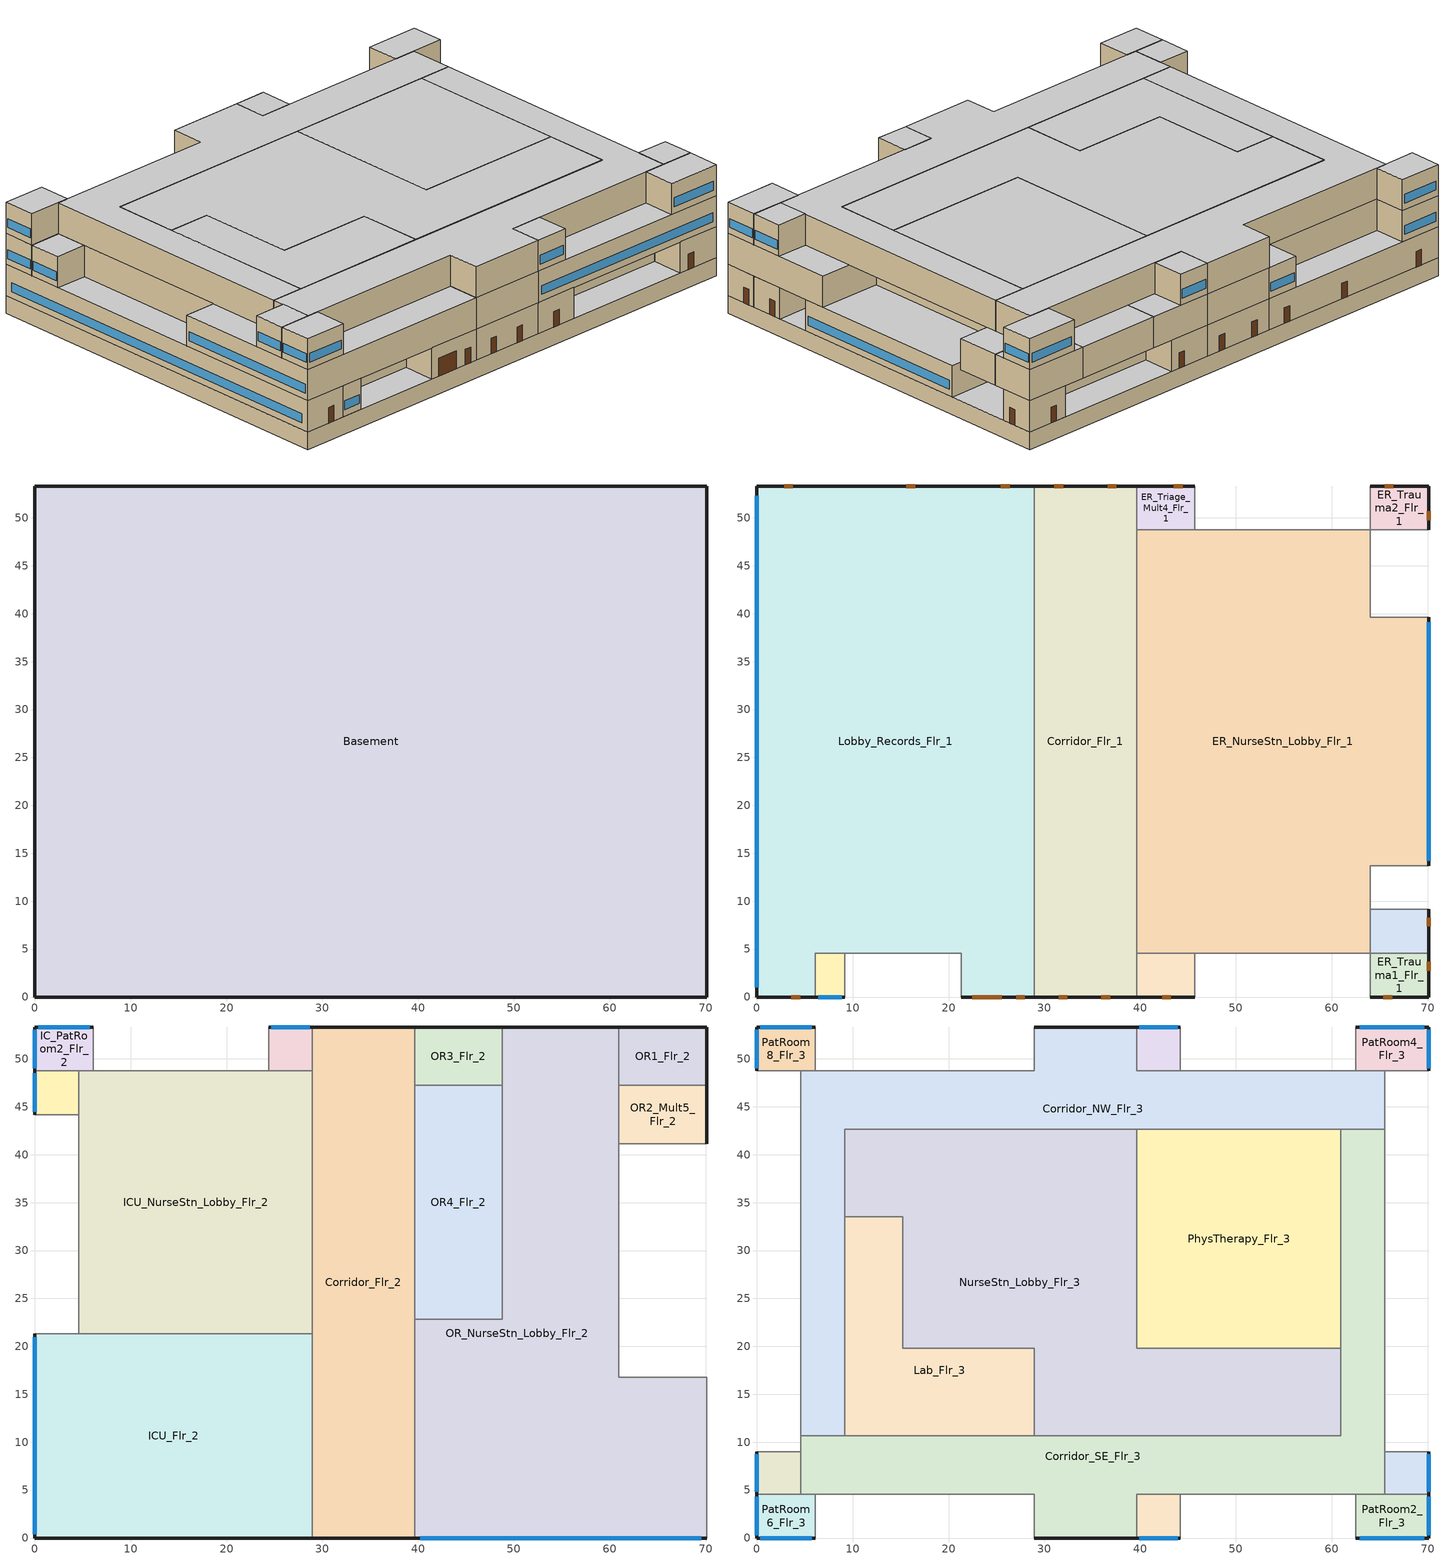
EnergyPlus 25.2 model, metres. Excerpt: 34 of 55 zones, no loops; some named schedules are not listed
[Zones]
Basement
 floor adiabatic (ext_slab_8in_with_carpet): 70.1,53.34 70.1,0 0,0 0,53.34 z-2.44
 wall ground (Basement_Wall_North_Cfactor): 70.1,53.34 0,53.34 z-2.44:0
 wall ground (Basement_Wall_East_Cfactor): 70.1,0 70.1,53.34 z-2.44:0
 wall ground (Basement_Wall_South_Cfactor): 0,0 70.1,0 z-2.44:0
 wall ground (Basement_Wall_West_Cfactor): 0,53.34 0,0 z-2.44:0
 ceiling adiabatic (int_slab_ceiling): 0,0 70.1,0 70.1,53.34 0,53.34 z0
ER_Exam1_Mult4_Flr_1
 floor adiabatic (int_slab_floor): 45.72,4.57 45.72,0 39.62,0 39.62,4.57 z0
 wall outside (nonres_ext_wall_grd): 39.62,0 45.72,0 z0:4.27
 wall adiabatic (int_wall): 45.72,0 45.72,4.57 39.62,4.57 39.62,0 z0:4.27
 door (Swinging Door_con): 42.29,0 43.2,0 z0:2.13
 ceiling adiabatic (int_slab_ceiling): 39.62,4.57 39.62,0 45.72,0 45.72,4.57 z4.27
ER_Trauma1_Flr_1
 floor adiabatic (int_slab_floor): 70.1,4.57 70.1,0 64.01,0 64.01,4.57 z0
 wall outside (nonres_ext_wall_grd): 64.01,0 70.1,0 70.1,4.57 z0:4.27
 wall adiabatic (int_wall): 70.1,4.57 64.01,4.57 64.01,0 z0:4.27
 door (Swinging Door_con): 70.1,2.76 70.1,3.67 / 65.38,0 66.29,0 z0:2.13
 ceiling adiabatic (int_slab_ceiling): 64.01,4.57 64.01,0 70.1,0 70.1,4.57 z4.27
ER_Exam3_Mult4_Flr_1
 floor adiabatic (int_slab_floor): 70.1,9.14 70.1,4.57 64.01,4.57 64.01,9.14 z0
 wall outside (nonres_ext_wall_grd): 70.1,4.57 70.1,9.14 z0:4.27
 wall adiabatic (int_wall): 70.1,9.14 64.01,9.14 64.01,4.57 70.1,4.57 z0:4.27
 door (Swinging Door_con): 70.1,7.36 70.1,8.27 z0:2.13
 ceiling adiabatic (int_slab_ceiling): 64.01,9.14 64.01,4.57 70.1,4.57 70.1,9.14 z4.27
ER_Trauma2_Flr_1
 floor adiabatic (int_slab_floor): 70.1,53.34 70.1,48.77 64.01,48.77 64.01,53.34 z0
 wall outside (nonres_ext_wall_grd): 70.1,48.77 70.1,53.34 64.01,53.34 z0:4.27
 wall adiabatic (int_wall): 64.01,53.34 64.01,48.77 70.1,48.77 z0:4.27
 door (Swinging Door_con): 70.1,49.79 70.1,50.7 / 66.43,53.34 65.52,53.34 z0:2.13
 ceiling adiabatic (int_slab_ceiling): 64.01,53.34 64.01,48.77 70.1,48.77 70.1,53.34 z4.27
ER_Triage_Mult4_Flr_1
 floor adiabatic (int_slab_floor): 45.72,53.34 45.72,48.77 39.62,48.77 39.62,53.34 z0
 wall outside (nonres_ext_wall_grd): 45.72,53.34 39.62,53.34 z0:4.27
 wall adiabatic (int_wall): 39.62,53.34 39.62,48.77 45.72,48.77 45.72,53.34 z0:4.27
 door (Swinging Door_con): 44.45,53.34 43.53,53.34 z0:2.13
 ceiling adiabatic (int_slab_ceiling): 39.62,53.34 39.62,48.77 45.72,48.77 45.72,53.34 z4.27
Office1_Mult4_Flr_1
 floor adiabatic (int_slab_floor): 9.14,4.57 9.14,0 6.1,0 6.1,4.57 z0
 wall outside (nonres_ext_wall_grd): 6.1,0 9.14,0 z0:4.27
 wall adiabatic (int_wall): 9.14,0 9.14,4.57 6.1,4.57 6.1,0 z0:4.27
 window (NonresWindow_U_0.364_SHGC_East_0.359): 6.41,0 8.84,0 z0.91:2.13
 ceiling adiabatic (int_slab_ceiling): 6.1,4.57 6.1,0 9.14,0 9.14,4.57 z4.27
Lobby_Records_Flr_1
 floor adiabatic (int_slab_floor): 0,0 0,53.34 28.96,53.34 28.96,0 21.34,0 21.34,4.57 6.1,4.57 6.1,0 z0
 wall outside (nonres_ext_wall_grd): 28.96,53.34 0,53.34 0,0 6.1,0 / 21.34,0 28.96,0 z0:4.27
 wall adiabatic (int_wall): 6.1,0 6.1,4.57 21.34,4.57 21.34,0 z0:4.27
 wall to Corridor_Flr_1 (Air_Wall): 28.96,15.24 28.96,53.34 z0:4.27
 wall to Corridor_Flr_1 (int_wall): 28.96,0 28.96,15.24 z0:4.27
 window (NonresWindow_U_0.248_SHGC_South_0.21): 0,52.34 0,1 z0.91:2.13
 door (Swinging Door_con): 3.59,0 4.5,0 / 27.05,0 27.97,0 / 26.37,53.34 25.46,53.34 / 3.75,53.34 2.84,53.34 / 16.51,53.34 15.59,53.34 z0:2.13
 door (Overhead Door_con): 22.48,0 25.53,0 z0:2.44
 ceiling adiabatic (int_slab_ceiling): 0,0 6.1,0 6.1,4.57 21.34,4.57 21.34,0 28.96,0 28.96,53.34 0,53.34 z4.27
Corridor_Flr_1
 floor adiabatic (int_slab_floor): 39.62,53.34 39.62,0 28.96,0 28.96,53.34 z0
 wall outside (nonres_ext_wall_grd): 39.62,53.34 28.96,53.34 / 28.96,0 39.62,0 z0:4.27
 wall adiabatic (int_wall): 39.62,0 39.62,53.34 z0:4.27
 door (Swinging Door_con): 35.95,0 36.87,0 / 31.97,53.34 31.05,53.34 / 31.5,0 32.41,0 / 37.53,53.34 36.62,53.34 z0:2.13
 ceiling adiabatic (int_slab_ceiling): 28.96,53.34 28.96,0 39.62,0 39.62,53.34 z4.27
ER_NurseStn_Lobby_Flr_1
 floor adiabatic (int_slab_floor): 39.62,4.57 39.62,48.77 64.01,48.77 64.01,39.62 70.1,39.62 70.1,13.72 64.01,13.72 64.01,4.57 z0
 wall outside (nonres_ext_wall_grd): 70.1,13.72 70.1,39.62 z0:4.27
 wall adiabatic (int_wall): 70.1,39.62 64.01,39.62 64.01,48.77 39.62,48.77 39.62,4.57 64.01,4.57 64.01,13.72 70.1,13.72 z0:4.27
 window (NonresWindow_U_0.248_SHGC_North_0.21): 70.1,14.2 70.1,39.14 z0.91:2.13
 ceiling adiabatic (int_slab_ceiling): 39.62,4.57 64.01,4.57 64.01,13.72 70.1,13.72 70.1,39.62 64.01,39.62 64.01,48.77 39.62,48.77 z4.27
OR1_Flr_2
 floor adiabatic (int_slab_floor): 70.1,53.34 70.1,47.24 60.96,47.24 60.96,53.34 z4.27
 wall outside (nonres_ext_wall_mid): 70.1,47.24 70.1,53.34 60.96,53.34 z4.27:8.54
 wall adiabatic (int_wall): 60.96,53.34 60.96,47.24 70.1,47.24 z4.27:8.54
 ceiling adiabatic (int_slab_ceiling): 60.96,53.34 60.96,47.24 70.1,47.24 70.1,53.34 z8.54
OR2_Mult5_Flr_2
 floor adiabatic (int_slab_floor): 70.1,47.24 70.1,41.15 60.96,41.15 60.96,47.24 z4.27
 wall outside (nonres_ext_wall_mid): 70.1,41.15 70.1,47.24 z4.27:8.54
 wall adiabatic (int_wall): 70.1,47.24 60.96,47.24 60.96,41.15 70.1,41.15 z4.27:8.54
 ceiling adiabatic (int_slab_ceiling): 60.96,47.24 60.96,41.15 70.1,41.15 70.1,47.24 z8.54
OR3_Flr_2
 floor adiabatic (int_slab_floor): 48.77,53.34 48.77,47.24 39.62,47.24 39.62,53.34 z4.27
 wall outside (nonres_ext_wall_mid): 48.77,53.34 39.62,53.34 z4.27:8.54
 wall adiabatic (int_wall): 39.62,53.34 39.62,47.24 48.77,47.24 48.77,53.34 z4.27:8.54
 ceiling adiabatic (int_slab_ceiling): 39.62,53.34 39.62,47.24 48.77,47.24 48.77,53.34 z8.54
OR4_Flr_2
 floor adiabatic (int_slab_floor): 48.77,47.24 48.77,22.86 39.62,22.86 39.62,47.24 z4.27
 wall adiabatic (int_wall): 48.77,47.24 39.62,47.24 39.62,22.86 48.77,22.86 48.77,47.24 z4.27:8.54
 ceiling adiabatic (int_slab_ceiling): 39.62,47.24 39.62,22.86 48.77,22.86 48.77,47.24 z8.54
IC_PatRoom1_Mult5_Flr_2
 floor adiabatic (int_slab_floor): 28.96,53.34 28.96,48.77 24.38,48.77 24.38,53.34 z4.27
 wall outside (nonres_ext_wall_mid): 28.96,53.34 24.38,53.34 z4.27:8.54
 wall adiabatic (int_wall): 24.38,53.34 24.38,48.77 28.96,48.77 28.96,53.34 z4.27:8.54
 window (NonresWindow_U_0.248_SHGC_West_0.21): 28.68,53.34 24.66,53.34 z5.18:6.4
 ceiling adiabatic (int_slab_ceiling): 24.38,53.34 24.38,48.77 28.96,48.77 28.96,53.34 z8.54
IC_PatRoom2_Flr_2
 floor adiabatic (int_slab_floor): 6.1,53.34 6.1,48.77 0,48.77 0,53.34 z4.27
 wall outside (nonres_ext_wall_mid): 6.1,53.34 0,53.34 0,48.77 z4.27:8.54
 wall adiabatic (int_wall): 0,48.77 6.1,48.77 6.1,53.34 z4.27:8.54
 window (NonresWindow_U_0.248_SHGC_West_0.21): 5.73,53.34 0.37,53.34 z5.18:6.4
 window (NonresWindow_U_0.248_SHGC_South_0.21): 0,53.07 0,49.04 z5.18:6.4
 ceiling adiabatic (int_slab_ceiling): 0,53.34 0,48.77 6.1,48.77 6.1,53.34 z8.54
IC_PatRoom3_Mult6_Flr_2
 floor adiabatic (int_slab_floor): 4.57,48.77 4.57,44.2 0,44.2 0,48.77 z4.27
 wall outside (nonres_ext_wall_mid): 0,48.77 0,44.2 z4.27:8.54
 wall adiabatic (int_wall): 0,44.2 4.57,44.2 4.57,48.77 0,48.77 z4.27:8.54
 window (NonresWindow_U_0.248_SHGC_South_0.21): 0,48.49 0,44.47 z5.18:6.4
 ceiling adiabatic (int_slab_ceiling): 0,48.77 0,44.2 4.57,44.2 4.57,48.77 z8.54
ICU_Flr_2
 floor adiabatic (int_slab_floor): 28.96,21.34 28.96,0 0,0 0,21.34 z4.27
 wall outside (nonres_ext_wall_mid): 0,21.34 0,0 28.96,0 z4.27:8.54
 wall adiabatic (int_wall): 28.96,0 28.96,21.34 0,21.34 z4.27:8.54
 window (NonresWindow_U_0.248_SHGC_South_0.21): 0,20.94 0,0.4 z5.18:6.4
 ceiling adiabatic (int_slab_ceiling): 0,21.34 0,0 28.96,0 28.96,21.34 z8.54
ICU_NurseStn_Lobby_Flr_2
 floor adiabatic (int_slab_floor): 4.57,21.34 4.57,48.77 28.96,48.77 28.96,21.34 z4.27
 wall adiabatic (int_wall): 28.96,48.77 4.57,48.77 4.57,21.34 28.96,21.34 28.96,48.77 z4.27:8.54
 ceiling adiabatic (int_slab_ceiling): 4.57,21.34 28.96,21.34 28.96,48.77 4.57,48.77 z8.54
Corridor_Flr_2
 floor adiabatic (int_slab_floor): 39.62,53.34 39.62,0 28.96,0 28.96,53.34 z4.27
 wall outside (nonres_ext_wall_mid): 39.62,53.34 28.96,53.34 / 28.96,0 39.62,0 z4.27:8.54
 wall adiabatic (int_wall): 39.62,0 39.62,53.34 / 28.96,53.34 28.96,0 z4.27:8.54
 ceiling adiabatic (int_slab_ceiling): 28.96,53.34 28.96,0 39.62,0 39.62,53.34 z8.54
OR_NurseStn_Lobby_Flr_2
 floor adiabatic (int_slab_floor): 39.62,0 39.62,22.86 48.77,22.86 48.77,53.34 60.96,53.34 60.96,16.76 70.1,16.76 70.1,0 z4.27
 wall outside (nonres_ext_wall_mid): 60.96,53.34 48.77,53.34 / 39.62,0 70.1,0 z4.27:8.54
 wall adiabatic (int_wall): 48.77,53.34 48.77,22.86 39.62,22.86 39.62,0 / 70.1,0 70.1,16.76 60.96,16.76 60.96,53.34 z4.27:8.54
 window (NonresWindow_U_0.364_SHGC_East_0.359): 40.2,0 69.53,0 z5.18:6.4
 ceiling adiabatic (int_slab_ceiling): 39.62,0 70.1,0 70.1,16.76 60.96,16.76 60.96,53.34 48.77,53.34 48.77,22.86 39.62,22.86 z8.54
PatRoom1_Mult10_Flr_3
 floor adiabatic (int_slab_floor): 44.2,4.57 44.2,0 39.62,0 39.62,4.57 z8.54
 wall outside (res_ext_wall_mid): 39.62,0 44.2,0 z8.54:12.8
 wall adiabatic (int_wall): 44.2,0 44.2,4.57 39.62,4.57 39.62,0 z8.54:12.8
 window (ResWindow_U_0.364_SHGC_East_0.359): 39.9,0 43.92,0 z9.45:10.67
 ceiling adiabatic (int_slab_ceiling): 39.62,4.57 39.62,0 44.2,0 44.2,4.57 z12.8
PatRoom2_Flr_3
 floor adiabatic (int_slab_floor): 70.1,4.57 70.1,0 62.48,0 62.48,4.57 z8.54
 wall outside (res_ext_wall_mid): 62.48,0 70.1,0 70.1,4.57 z8.54:12.8
 wall adiabatic (int_wall): 70.1,4.57 62.48,4.57 62.48,0 z8.54:12.8
 window (ResWindow_U_0.248_SHGC_North_0.21): 70.1,0.27 70.1,4.3 z9.45:10.67
 window (ResWindow_U_0.364_SHGC_East_0.359): 62.94,0 69.65,0 z9.45:10.67
 ceiling adiabatic (int_slab_ceiling): 62.48,4.57 62.48,0 70.1,0 70.1,4.57 z12.8
PatRoom3_Mult10_Flr_3
 floor adiabatic (int_slab_floor): 70.1,8.99 70.1,4.57 65.53,4.57 65.53,8.99 z8.54
 wall outside (res_ext_wall_mid): 70.1,4.57 70.1,8.99 z8.54:12.8
 wall adiabatic (int_wall): 70.1,8.99 65.53,8.99 65.53,4.57 70.1,4.57 z8.54:12.8
 window (ResWindow_U_0.248_SHGC_North_0.21): 70.1,4.84 70.1,8.73 z9.45:10.67
 ceiling adiabatic (int_slab_ceiling): 65.53,8.99 65.53,4.57 70.1,4.57 70.1,8.99 z12.8
PatRoom4_Flr_3
 floor adiabatic (int_slab_floor): 70.1,53.34 70.1,48.77 62.48,48.77 62.48,53.34 z8.54
 wall outside (res_ext_wall_mid): 70.1,48.77 70.1,53.34 62.48,53.34 z8.54:12.8
 wall adiabatic (int_wall): 62.48,53.34 62.48,48.77 70.1,48.77 z8.54:12.8
 window (ResWindow_U_0.248_SHGC_West_0.21): 69.65,53.34 62.94,53.34 z9.45:10.67
 window (ResWindow_U_0.248_SHGC_North_0.21): 70.1,49.04 70.1,53.07 z9.45:10.67
 ceiling adiabatic (int_slab_ceiling): 62.48,53.34 62.48,48.77 70.1,48.77 70.1,53.34 z12.8
PatRoom5_Mult10_Flr_3
 floor adiabatic (int_slab_floor): 44.2,53.34 44.2,48.77 39.62,48.77 39.62,53.34 z8.54
 wall outside (res_ext_wall_mid): 44.2,53.34 39.62,53.34 z8.54:12.8
 wall adiabatic (int_wall): 39.62,53.34 39.62,48.77 44.2,48.77 44.2,53.34 z8.54:12.8
 window (ResWindow_U_0.248_SHGC_West_0.21): 43.92,53.34 39.9,53.34 z9.45:10.67
 ceiling adiabatic (int_slab_ceiling): 39.62,53.34 39.62,48.77 44.2,48.77 44.2,53.34 z12.8
PhysTherapy_Flr_3
 floor adiabatic (int_slab_floor): 60.96,42.67 60.96,19.81 39.62,19.81 39.62,42.67 z8.54
 wall to Corridor_NW_Flr_3 (int_wall): 60.96,42.67 39.62,42.67 z8.54:12.8
 wall to Corridor_SE_Flr_3 (int_wall): 60.96,19.81 60.96,42.67 z8.54:12.8
 wall to NurseStn_Lobby_Flr_3 (int_wall): 39.62,42.67 39.62,19.81 60.96,19.81 z8.54:12.8
 ceiling adiabatic (int_slab_ceiling): 39.62,42.67 39.62,19.81 60.96,19.81 60.96,42.67 z12.8
PatRoom6_Flr_3
 floor adiabatic (int_slab_floor): 6.1,4.57 6.1,0 0,0 0,4.57 z8.54
 wall outside (res_ext_wall_mid): 0,4.57 0,0 6.1,0 z8.54:12.8
 wall adiabatic (int_wall): 6.1,0 6.1,4.57 0,4.57 z8.54:12.8
 window (ResWindow_U_0.364_SHGC_East_0.359): 0.37,0 5.73,0 z9.45:10.67
 window (ResWindow_U_0.248_SHGC_South_0.21): 0,4.3 0,0.27 z9.45:10.67
 ceiling adiabatic (int_slab_ceiling): 0,4.57 0,0 6.1,0 6.1,4.57 z12.8
PatRoom7_Mult10_Flr_3
 floor adiabatic (int_slab_floor): 4.57,8.99 4.57,4.57 0,4.57 0,8.99 z8.54
 wall outside (res_ext_wall_mid): 0,8.99 0,4.57 z8.54:12.8
 wall adiabatic (int_wall): 0,4.57 4.57,4.57 4.57,8.99 0,8.99 z8.54:12.8
 window (ResWindow_U_0.248_SHGC_South_0.21): 0,8.73 0,4.84 z9.45:10.67
 ceiling adiabatic (int_slab_ceiling): 0,8.99 0,4.57 4.57,4.57 4.57,8.99 z12.8
PatRoom8_Flr_3
 floor adiabatic (int_slab_floor): 6.1,53.34 6.1,48.77 0,48.77 0,53.34 z8.54
 wall outside (res_ext_wall_mid): 6.1,53.34 0,53.34 0,48.77 z8.54:12.8
 wall adiabatic (int_wall): 0,48.77 6.1,48.77 6.1,53.34 z8.54:12.8
 window (ResWindow_U_0.248_SHGC_West_0.21): 5.73,53.34 0.37,53.34 z9.45:10.67
 window (ResWindow_U_0.248_SHGC_South_0.21): 0,53.07 0,49.04 z9.45:10.67
 ceiling adiabatic (int_slab_ceiling): 0,53.34 0,48.77 6.1,48.77 6.1,53.34 z12.8
NurseStn_Lobby_Flr_3
 floor adiabatic (int_slab_floor): 9.14,42.67 39.62,42.67 39.62,19.81 60.96,19.81 60.96,10.67 28.96,10.67 28.96,19.81 15.24,19.81 15.24,33.53 9.14,33.53 z8.54
 wall to Corridor_NW_Flr_3 (Air_Wall): 39.62,42.67 9.14,42.67 9.14,33.53 z8.54:12.8
 wall to Corridor_SE_Flr_3 (Air_Wall): 28.96,10.67 60.96,10.67 60.96,19.81 z8.54:12.8
 wall to Lab_Flr_3 (int_wall): 9.14,33.53 15.24,33.53 15.24,19.81 28.96,19.81 28.96,10.67 z8.54:12.8
 ceiling adiabatic (int_slab_ceiling): 9.14,42.67 9.14,33.53 15.24,33.53 15.24,19.81 28.96,19.81 28.96,10.67 60.96,10.67 60.96,19.81 39.62,19.81 39.62,42.67 z12.8
Lab_Flr_3
 floor adiabatic (int_slab_floor): 9.14,33.53 15.24,33.53 15.24,19.81 28.96,19.81 28.96,10.67 9.14,10.67 z8.54
 wall to Corridor_SE_Flr_3 (int_wall): 9.14,10.67 28.96,10.67 z8.54:12.8
 wall to Corridor_NW_Flr_3 (int_wall): 9.14,33.58 9.14,10.67 z8.54:12.8
 ceiling adiabatic (int_slab_ceiling): 9.14,33.53 9.14,10.67 28.96,10.67 28.96,19.81 15.24,19.81 15.24,33.53 z12.8
Corridor_SE_Flr_3
 floor adiabatic (int_slab_floor): 4.57,4.57 4.57,10.67 60.96,10.67 60.96,42.67 65.53,42.67 65.53,4.57 39.62,4.57 39.62,0 28.96,0 28.96,4.57 z8.54
 wall outside (nonres_ext_wall_mid): 28.96,0 39.62,0 z8.54:12.8
 wall adiabatic (int_wall): 39.62,0 39.62,4.57 65.53,4.57 65.53,42.67 / 4.57,10.67 4.57,4.57 28.96,4.57 28.96,0 z8.54:12.8
 wall to Corridor_NW_Flr_3 (Air_Wall): 65.53,42.67 60.96,42.67 / 9.14,10.67 4.57,10.67 z8.54:12.8
 ceiling adiabatic (int_slab_ceiling): 4.57,4.57 28.96,4.57 28.96,0 39.62,0 39.62,4.57 65.53,4.57 65.53,42.67 60.96,42.67 60.96,10.67 4.57,10.67 z12.8
Corridor_NW_Flr_3
 floor adiabatic (int_slab_floor): 4.57,10.67 4.57,48.77 28.96,48.77 28.96,53.34 39.62,53.34 39.62,48.77 65.53,48.77 65.53,42.67 9.14,42.67 9.14,10.67 z8.54
 wall outside (nonres_ext_wall_mid): 39.62,53.34 28.96,53.34 z8.54:12.8
 wall adiabatic (int_wall): 65.53,42.67 65.53,48.77 39.62,48.77 39.62,53.34 / 28.96,53.34 28.96,48.77 4.57,48.77 4.57,10.67 z8.54:12.8
 ceiling adiabatic (int_slab_ceiling): 4.57,10.67 9.14,10.67 9.14,42.67 65.53,42.67 65.53,48.77 39.62,48.77 39.62,53.34 28.96,53.34 28.96,48.77 4.57,48.77 z12.8
[Building]
Hospital: North Axis {deg}=-90; Terrain=City; Loads Convergence Tolerance Value {W}=0.04; Temperature Convergence Tolerance Value {deltaC}=0.2; Solar Distribution=FullInteriorAndExterior; Maximum Number of Warmup Days=50; Minimum Number of Warmup Days=6
[Site:Location]
Site:Location=Albuquerque.Intl.Sunport_NM_USA WMO=723650; Latitude {N+ S-}=35.04; Longitude {W- E+}=-106.62; Time Zone Relative to GMT {GMT+/-}=-7; Elevation {m}=1620
[SizingPeriod:DesignDay] Day of Month=21; Dry-Bulb Temperature Range Modifier Type=DefaultMultipliers; Humidity Condition Type=Wetbulb; Barometric Pressure {Pa}=83318; Rain {Yes/No}=No; Snow on ground {Yes/No}=No; Daylight Savings Time Indicator=No
Name | Month | Day Type | Maximum Dry-Bulb Temperature {C} | Daily Dry-Bulb Temperature Range {C} | Wetbulb at Maximum Dry-Bulb {C} | Wind Speed {m/s} design conditions vs. traditional 6.71 m/s (15 mph) | Wind Direction {Degrees; N=0, S=180} | Solar Model Indicator | Clearness {0.0 to 1.1} | Wind Speed {m/s} design conditions vs. traditional 3.35 m/s (7mph) | ASHRAE Clear Sky Optical Depth for Beam Irradiance (taub) | ASHRAE Clear Sky Optical Depth for Diffuse Irradiance (taud)
Albuquerque.Intl.Sunport_NM_USA Ann Htg 99.6% Condns DB | 12 | WinterDesignDay | -7.9 | 0 | -7.9 | 3.2 | 0 | ASHRAEClearSky | 0
Albuquerque.Intl.Sunport_NM_USA Ann Clg .4% Condns DB=>MWB | 7 | SummerDesignDay | 35.1 | 13.5 | 15.7 |  | 220 | ASHRAETau |  | 4.4 | 0.463 | 1.887
[Site:WaterMainsTemperature]
Calculation Method=Correlation; Annual average outdoor air temperature {C}=13.6333; Maximum difference in monthly average outdoor air temperatures {C}=23.5
[Site:GroundTemperature:FCfactorMethod]
January Ground Temperature {C}=13.7; February Ground Temperature {C}=7; March Ground Temperature {C}=2.1; April Ground Temperature {C}=2.6; May Ground Temperature {C}=4.3; June Ground Temperature {C}=8.8; July Ground Temperature {C}=13.9; August Ground Temperature {C}=17.8; September Ground Temperature {C}=23.2; October Ground Temperature {C}=25.6; November Ground Temperature {C}=24.1; December Ground Temperature {C}=20.5
[Material:NoMass]
Opaque Door panel_con: MediumRough, 0.475973, 0.9, 0.7, 0.7
Overhead Door_con Panel: MediumRough, 0.568097, 0.9, 0.7, 0.7
CP02 CARPET PAD: VeryRough, 0.21648, 0.9, 0.7, 0.8
Air_Wall_Material: Rough, 0.207949, 0.9, 0.7
Nonres_Exterior_Wall_Insulation_grd: MediumSmooth, 1.1957, 0.9, 0.7, 0.7
Nonres_Exterior_Wall_Insulation_mid: MediumSmooth, 1.04708, 0.9, 0.7, 0.7
Res_Exterior_Wall_Insulation_mid: MediumSmooth, 1.213, 0.9, 0.7, 0.7
[Construction]
Swinging Door_con: Opaque Door panel_con
Overhead Door_con: Overhead Door_con Panel
InteriorFurnishings: Std Wood 6inch
Air_Wall: Air_Wall_Material
int_wall: G01 13mm gypsum board, G01 13mm gypsum board
ext_slab_8in_with_carpet: 200mm Normalweight concrete floor, CP02 CARPET PAD
int_slab_floor: 100mm Normalweight concrete floor, CP02 CARPET PAD
int_slab_ceiling: CP02 CARPET PAD, 100mm Normalweight concrete floor
nonres_ext_wall_grd: 200mm Normalweight concrete wall, Nonres_Exterior_Wall_Insulation_grd, G01 13mm gypsum board
nonres_ext_wall_mid: 200mm Normalweight concrete wall, Nonres_Exterior_Wall_Insulation_mid, G01 13mm gypsum board
res_ext_wall_mid: 200mm Normalweight concrete wall, Res_Exterior_Wall_Insulation_mid, G01 13mm gypsum board
NonresWindow_U_0.248_SHGC_South_0.21: Nonres Window Glazing Layer South
NonresWindow_U_0.248_SHGC_North_0.21: Nonres Window Glazing Layer North
NonresWindow_U_0.364_SHGC_East_0.359: Nonres Window Glazing Layer East
NonresWindow_U_0.248_SHGC_West_0.21: Nonres Window Glazing Layer West
ResWindow_U_0.248_SHGC_South_0.21: Res Window Glazing Layer South
ResWindow_U_0.248_SHGC_North_0.21: Res Window Glazing Layer North
ResWindow_U_0.364_SHGC_East_0.359: Res Window Glazing Layer East
ResWindow_U_0.248_SHGC_West_0.21: Res Window Glazing Layer West
[Material]
Name | Roughness | Thickness {m} | Conductivity {W/m-K} | Density {kg/m3} | Specific Heat {J/kg-K} | Thermal Absorptance | Solar Absorptance | Visible Absorptance | Absorptance:Thermal | Absorptance:Solar | Absorptance:Visible
Std Wood 6inch | MediumSmooth | 0.15 | 0.12 | 540 | 1210 | 0.9 | 0.7 | 0.7
G01 13mm gypsum board | Smooth | 0.0127 | 0.16 | 800 | 1090 |  |  |  | 0.9 | 0.7 | 0.5
200mm Normalweight concrete wall; 200mm Normalweight concrete floor | MediumRough | 0.2032 | 2.31 | 2322 | 832
100mm Normalweight concrete floor | MediumRough | 0.1016 | 2.31 | 2322 | 832
[WindowMaterial:SimpleGlazingSystem]
Name | U-Factor {W/m2-K} | Solar Heat Gain Coefficient | Visible Transmittance
Nonres Window Glazing Layer South; Nonres Window Glazing Layer North; Nonres Window Glazing Layer West; Res Window Glazing Layer South; Res Window Glazing Layer North; Res Window Glazing Layer West | 1.40821 | 0.21 | 0.29
Nonres Window Glazing Layer East; Res Window Glazing Layer East | 2.06689 | 0.359 | 0.3949
[Construction:CfactorUndergroundWall] C-Factor {W/m2-K}=0.675682; Height {m}=2.439
Basement_Wall_North_Cfactor; Basement_Wall_East_Cfactor; Basement_Wall_South_Cfactor; Basement_Wall_West_Cfactor
[Zone] Type=1; Floor Area {m2}=autocalculate; Part of Total Floor Area=YES
Name | Multiplier | Ceiling Height {m} | Volume {m3}
Basement | 1 | 2.439 | 9120.27
ER_Exam1_Mult4_Flr_1; ER_Exam3_Mult4_Flr_1; ER_Triage_Mult4_Flr_1 | 4 | 4.2683 | 118.96
ER_Trauma1_Flr_1; ER_Trauma2_Flr_1; IC_PatRoom2_Flr_2; PatRoom6_Flr_3; PatRoom8_Flr_3 | 1 | 4.2683 | 118.96
Office1_Mult4_Flr_1 | 5 | 4.2683 | 59.5
Lobby_Records_Flr_1 | 1 | 4.2683 | 6294.92
Corridor_Flr_1; Corridor_Flr_2 | 1 | 4.2683 | 2428.79
ER_NurseStn_Lobby_Flr_1 | 1 | 4.2683 | 5273.95
OR1_Flr_2; OR3_Flr_2 | 1 | 4.2683 | 237.91
OR2_Mult5_Flr_2 | 5 | 4.2683 | 237.91
OR4_Flr_2 | 1 | 4.2683 | 951.7
IC_PatRoom1_Mult5_Flr_2 | 5 | 4.2683 | 89.21
IC_PatRoom3_Mult6_Flr_2 | 6 | 4.2683 | 89.21
ICU_Flr_2 | 1 | 4.2683 | 2637.63
ICU_NurseStn_Lobby_Flr_2 | 1 | 4.2683 | 2854.51
OR_NurseStn_Lobby_Flr_2 | 1 | 4.2683 | 4322.24
PatRoom1_Mult10_Flr_3; PatRoom5_Mult10_Flr_3 | 10 | 4.2683 | 89.21
PatRoom2_Flr_3; PatRoom4_Flr_3 | 1 | 4.2683 | 148.71
PatRoom3_Mult10_Flr_3; PatRoom7_Mult10_Flr_3 | 10 | 4.2683 | 86.26
PhysTherapy_Flr_3 | 1 | 4.2683 | 2081.82
NurseStn_Lobby_Flr_3 | 1 | 4.2683 | 3866.25
Lab_Flr_3 | 1 | 4.2683 | 1129.43
Corridor_SE_Flr_3; Corridor_NW_Flr_3 | 1 | 4.2683 | 2418.88
[InternalMass] Construction=InteriorFurnishings
Name | Zone or ZoneList | Surface Area {m2}
Basement_InternalMass_1 | Basement | 7478.69
ER_Exam1_Mult4_Flr_1_InternalMass_1 | ER_Exam1_Mult4_Flr_1 | 55.7418
ER_Trauma1_Flr_1_InternalMass_1 | ER_Trauma1_Flr_1 | 55.7418
ER_Exam3_Mult4_Flr_1_InternalMass_1 | ER_Exam3_Mult4_Flr_1 | 55.7418
ER_Trauma2_Flr_1_InternalMass_1 | ER_Trauma2_Flr_1 | 55.7418
ER_Triage_Mult4_Flr_1_InternalMass_1 | ER_Triage_Mult4_Flr_1 | 55.7418
Office1_Mult4_Flr_1_InternalMass_1 | Office1_Mult4_Flr_1 | 27.8709
Lobby_Records_Flr_1_InternalMass_1 | Lobby_Records_Flr_1 | 2949.62
Corridor_Flr_1_InternalMass_1 | Corridor_Flr_1 | 1138.06
ER_NurseStn_Lobby_Flr_1_InternalMass_1 | ER_NurseStn_Lobby_Flr_1 | 2471.22
OR1_Flr_2_InternalMass_1 | OR1_Flr_2 | 111.4836
OR2_Mult5_Flr_2_InternalMass_1 | OR2_Mult5_Flr_2 | 111.4836
OR3_Flr_2_InternalMass_1 | OR3_Flr_2 | 111.4836
OR4_Flr_2_InternalMass_1 | OR4_Flr_2 | 445.9346
IC_PatRoom1_Mult5_Flr_2_InternalMass_1 | IC_PatRoom1_Mult5_Flr_2 | 41.8064
IC_PatRoom2_Flr_2_InternalMass_1 | IC_PatRoom2_Flr_2 | 55.7418
IC_PatRoom3_Mult6_Flr_2_InternalMass_1 | IC_PatRoom3_Mult6_Flr_2 | 41.8064
ICU_Flr_2_InternalMass_1 | ICU_Flr_2 | 1235.93
ICU_NurseStn_Lobby_Flr_2_InternalMass_1 | ICU_NurseStn_Lobby_Flr_2 | 1337.54
Corridor_Flr_2_InternalMass_1 | Corridor_Flr_2 | 1138.06
OR_NurseStn_Lobby_Flr_2_InternalMass_1 | OR_NurseStn_Lobby_Flr_2 | 2025.29
PatRoom1_Mult10_Flr_3_InternalMass_1 | PatRoom1_Mult10_Flr_3 | 41.8064
PatRoom2_Flr_3_InternalMass_1 | PatRoom2_Flr_3 | 69.6773
PatRoom3_Mult10_Flr_3_InternalMass_1 | PatRoom3_Mult10_Flr_3 | 40.4165
PatRoom4_Flr_3_InternalMass_1 | PatRoom4_Flr_3 | 69.6773
PatRoom5_Mult10_Flr_3_InternalMass_1 | PatRoom5_Mult10_Flr_3 | 41.8064
PhysTherapy_Flr_3_InternalMass_1 | PhysTherapy_Flr_3 | 975.4819
PatRoom6_Flr_3_InternalMass_1 | PatRoom6_Flr_3 | 55.7418
PatRoom7_Mult10_Flr_3_InternalMass_1 | PatRoom7_Mult10_Flr_3 | 40.4165
PatRoom8_Flr_3_InternalMass_1 | PatRoom8_Flr_3 | 55.7418
NurseStn_Lobby_Flr_3_InternalMass_1 | NurseStn_Lobby_Flr_3 | 1811.61
Lab_Flr_3_InternalMass_1 | Lab_Flr_3 | 529.5473
Corridor_SE_Flr_3_InternalMass_1 | Corridor_SE_Flr_3 | 1133.42
Corridor_NW_Flr_3_InternalMass_1 | Corridor_NW_Flr_3 | 1133.42
[People] Number of People Calculation Method=People; Fraction Radiant=0.3; Sensible Heat Fraction=AUTOCALCULATE; Activity Level Schedule=ACTIVITY_SCH; Enable ASHRAE 55 Comfort Warnings=No; Mean Radiant Temperature Calculation Type=EnclosureAveraged; Work Efficiency Schedule=WORK_EFF_SCH; Clothing Insulation Calculation Method=ClothingInsulationSchedule; Clothing Insulation Schedule=CLOTHING_SCH; Air Velocity Schedule=AIR_VELO_SCH; Thermal Comfort Model 1 Type=FANGER
Name | Zone or ZoneList or Space or SpaceList | Number of People Schedule | Number of People
Basement | Basement | BLDG_OCC_SCH | 100.5885
ER_Exam1_Mult4_Flr_1 | ER_Exam1_Mult4_Flr_1 | BLDG_OCC_EXTD_SCH | 5.9976
ER_Trauma1_Flr_1 | ER_Trauma1_Flr_1 | BLDG_OCC_EXTD_SCH | 5.9976
ER_Exam3_Mult4_Flr_1 | ER_Exam3_Mult4_Flr_1 | BLDG_OCC_EXTD_SCH | 5.9976
ER_Trauma2_Flr_1 | ER_Trauma2_Flr_1 | BLDG_OCC_EXTD_SCH | 5.9976
ER_Triage_Mult4_Flr_1 | ER_Triage_Mult4_Flr_1 | BLDG_OCC_EXTD_SCH | 5.9976
Office1_Mult4_Flr_1 | Office1_Mult4_Flr_1 | BLDG_OCC_SCH | 1.05
Lobby_Records_Flr_1 | Lobby_Records_Flr_1 | BLDG_OCC_SCH | 21.1586
Corridor_Flr_1 | Corridor_Flr_1 | BLDG_OCC_EXTD_SCH | 30.62491
ER_NurseStn_Lobby_Flr_1 | ER_NurseStn_Lobby_Flr_1 | BLDG_OCC_EXTD_SCH | 17.7269
OR1_Flr_2 | OR1_Flr_2 | BLDG_OCC_SCH | 2.9988
OR2_Mult5_Flr_2 | OR2_Mult5_Flr_2 | BLDG_OCC_SCH | 2.9988
OR3_Flr_2 | OR3_Flr_2 | BLDG_OCC_SCH | 2.9988
OR4_Flr_2 | OR4_Flr_2 | BLDG_OCC_SCH | 11.9956
IC_PatRoom1_Mult5_Flr_2 | IC_PatRoom1_Mult5_Flr_2 | BLDG_OCC_EXTD_SCH | 1.1244
IC_PatRoom2_Flr_2 | IC_PatRoom2_Flr_2 | BLDG_OCC_EXTD_SCH | 1.4994
IC_PatRoom3_Mult6_Flr_2 | IC_PatRoom3_Mult6_Flr_2 | BLDG_OCC_EXTD_SCH | 1.1244
ICU_Flr_2 | ICU_Flr_2 | BLDG_OCC_EXTD_SCH | 33.2462
ICU_NurseStn_Lobby_Flr_2 | ICU_NurseStn_Lobby_Flr_2 | BLDG_OCC_EXTD_SCH | 9.5946
Corridor_Flr_2 | Corridor_Flr_2 | BLDG_OCC_EXTD_SCH | 6.1228
OR_NurseStn_Lobby_Flr_2 | OR_NurseStn_Lobby_Flr_2 | BLDG_OCC_EXTD_SCH | 14.528
PatRoom1_Mult10_Flr_3 | PatRoom1_Mult10_Flr_3 | BLDG_OCC_EXTD_SCH | 1.1244
PatRoom2_Flr_3 | PatRoom2_Flr_3 | BLDG_OCC_EXTD_SCH | 1.8744
PatRoom3_Mult10_Flr_3 | PatRoom3_Mult10_Flr_3 | BLDG_OCC_EXTD_SCH | 1.0873
PatRoom4_Flr_3 | PatRoom4_Flr_3 | BLDG_OCC_EXTD_SCH | 1.8744
PatRoom5_Mult10_Flr_3 | PatRoom5_Mult10_Flr_3 | BLDG_OCC_EXTD_SCH | 1.1244
PhysTherapy_Flr_3 | PhysTherapy_Flr_3 | BLDG_OCC_SCH | 26.2404
PatRoom6_Flr_3 | PatRoom6_Flr_3 | BLDG_OCC_EXTD_SCH | 1.4994
PatRoom7_Mult10_Flr_3 | PatRoom7_Mult10_Flr_3 | BLDG_OCC_EXTD_SCH | 1.0873
PatRoom8_Flr_3 | PatRoom8_Flr_3 | BLDG_OCC_EXTD_SCH | 1.4994
NurseStn_Lobby_Flr_3 | NurseStn_Lobby_Flr_3 | BLDG_OCC_EXTD_SCH | 12.9952
Lab_Flr_3 | Lab_Flr_3 | BLDG_OCC_SCH | 14.2446
Corridor_SE_Flr_3 | Corridor_SE_Flr_3 | BLDG_OCC_EXTD_SCH | 6.0978
Corridor_NW_Flr_3 | Corridor_NW_Flr_3 | BLDG_OCC_EXTD_SCH | 6.0978
[Lights] Design Level Calculation Method=Watts/Area; Return Air Fraction=0; Fraction Radiant=0.7; Fraction Visible=0.2; Fraction Replaceable=1; Return Air Fraction Calculated from Plenum Temperature=No
Name | Zone or ZoneList or Space or SpaceList | Schedule | Watts per Zone Floor Area {W/m2}
Basement_Lights | Basement | ltg_sch0_basement | 6.40953
ER_Exam1_Mult4_Flr_1_Lights | ER_Exam1_Mult4_Flr_1 | ltg_sch2_er | 13.6002
ER_Trauma1_Flr_1_Lights | ER_Trauma1_Flr_1 | ltg_sch2_er | 13.6002
ER_Exam3_Mult4_Flr_1_Lights | ER_Exam3_Mult4_Flr_1 | ltg_sch2_er | 13.6002
ER_Trauma2_Flr_1_Lights | ER_Trauma2_Flr_1 | ltg_sch2_er | 13.6002
ER_Triage_Mult4_Flr_1_Lights | ER_Triage_Mult4_Flr_1 | ltg_sch2_er | 13.6002
Office1_Mult4_Flr_1_Lights | Office1_Mult4_Flr_1 | ltg_sch1_office | 7.46477
Lobby_Records_Flr_1_Lights | Lobby_Records_Flr_1 | ltg_sch3_record | 7.93515
Corridor_Flr_1_Lights | Corridor_Flr_1 | ltg_sch4_corridor | 6.11427
ER_NurseStn_Lobby_Flr_1_Lights | ER_NurseStn_Lobby_Flr_1 | ltg_sch5_nursestn_lobby1 | 9.83713
OR1_Flr_2_Lights | OR1_Flr_2 | ltg_sch6_or | 23.6214
OR2_Mult5_Flr_2_Lights | OR2_Mult5_Flr_2 | ltg_sch6_or | 23.6214
OR3_Flr_2_Lights | OR3_Flr_2 | ltg_sch6_or | 23.6214
OR4_Flr_2_Lights | OR4_Flr_2 | ltg_sch6_or | 23.6214
IC_PatRoom1_Mult5_Flr_2_Lights | IC_PatRoom1_Mult5_Flr_2 | ltg_sch7_ic | 12.06633
IC_PatRoom2_Flr_2_Lights | IC_PatRoom2_Flr_2 | ltg_sch7_ic | 12.06633
IC_PatRoom3_Mult6_Flr_2_Lights | IC_PatRoom3_Mult6_Flr_2 | ltg_sch7_ic | 12.06633
ICU_Flr_2_Lights | ICU_Flr_2 | ltg_sch7_ic | 12.06633
ICU_NurseStn_Lobby_Flr_2_Lights | ICU_NurseStn_Lobby_Flr_2 | ltg_sch8_nursstn | 10.9415
Corridor_Flr_2_Lights | Corridor_Flr_2 | ltg_sch4_corridor | 6.11427
OR_NurseStn_Lobby_Flr_2_Lights | OR_NurseStn_Lobby_Flr_2 | ltg_sch9_nursestn_lobby2 | 9.284939
PatRoom1_Mult10_Flr_3_Lights | PatRoom1_Mult10_Flr_3 | ltg_sch10_patient_room | 7.976048
PatRoom2_Flr_3_Lights | PatRoom2_Flr_3 | ltg_sch10_patient_room | 7.976048
PatRoom3_Mult10_Flr_3_Lights | PatRoom3_Mult10_Flr_3 | ltg_sch10_patient_room | 7.976048
PatRoom4_Flr_3_Lights | PatRoom4_Flr_3 | ltg_sch10_patient_room | 7.976048
PatRoom5_Mult10_Flr_3_Lights | PatRoom5_Mult10_Flr_3 | ltg_sch10_patient_room | 7.976048
PhysTherapy_Flr_3_Lights | PhysTherapy_Flr_3 | ltg_sch11_physical_therapy | 8.38508
PatRoom6_Flr_3_Lights | PatRoom6_Flr_3 | ltg_sch10_patient_room | 7.976048
PatRoom7_Mult10_Flr_3_Lights | PatRoom7_Mult10_Flr_3 | ltg_sch10_patient_room | 7.976048
PatRoom8_Flr_3_Lights | PatRoom8_Flr_3 | ltg_sch10_patient_room | 7.976048
NurseStn_Lobby_Flr_3_Lights | NurseStn_Lobby_Flr_3 | ltg_sch9_nursestn_lobby2 | 9.284939
Lab_Flr_3_Lights | Lab_Flr_3 | ltg_sch12_lab | 12.3731
Corridor_SE_Flr_3_Lights | Corridor_SE_Flr_3 | ltg_sch4_corridor | 6.11427
Corridor_NW_Flr_3_Lights | Corridor_NW_Flr_3 | ltg_sch4_corridor | 6.11427
[ElectricEquipment] Design Level Calculation Method=EquipmentLevel; Fraction Latent=0; Fraction Radiant=0.5; Fraction Lost=0
Name | Zone or ZoneList or Space or SpaceList | Schedule | Design Level {W}
Basement_MiscPlug_Equip | Basement | BLDG_EQUIP_SCH | 30176.5
ER_Exam1_Mult4_Flr_1_MiscPlug_Equip | ER_Exam1_Mult4_Flr_1 | BLDG_EQUIP_EXTD_SCH | 449.8365
ER_Trauma1_Flr_1_MiscPlug_Equip | ER_Trauma1_Flr_1 | BLDG_EQUIP_EXTD_SCH | 1199.56
ER_Exam3_Mult4_Flr_1_MiscPlug_Equip | ER_Exam3_Mult4_Flr_1 | BLDG_EQUIP_EXTD_SCH | 449.8365
ER_Trauma2_Flr_1_MiscPlug_Equip | ER_Trauma2_Flr_1 | BLDG_EQUIP_EXTD_SCH | 1199.56
ER_Triage_Mult4_Flr_1_MiscPlug_Equip | ER_Triage_Mult4_Flr_1 | BLDG_EQUIP_EXTD_SCH | 599.9803
Office1_Mult4_Flr_1_MiscPlug_Equip | Office1_Mult4_Flr_1 | BLDG_EQUIP_SCH | 164.9958
Lobby_Records_Flr_1_MiscPlug_Equip | Lobby_Records_Flr_1 | BLDG_EQUIP_SCH | 1592.8
ER_NurseStn_Lobby_Flr_1_MiscPlug_Equip | ER_NurseStn_Lobby_Flr_1 | BLDG_EQUIP_EXTD_SCH | 18077
OR1_Flr_2_MiscPlug_Equip | OR1_Flr_2 | BLDG_EQUIP_SCH | 2399.13
OR2_Mult5_Flr_2_MiscPlug_Equip | OR2_Mult5_Flr_2 | BLDG_EQUIP_SCH | 2399.13
OR3_Flr_2_MiscPlug_Equip | OR3_Flr_2 | BLDG_EQUIP_SCH | 2399.13
OR4_Flr_2_MiscPlug_Equip | OR4_Flr_2 | BLDG_EQUIP_SCH | 9596.51
IC_PatRoom1_Mult5_Flr_2_MiscPlug_Equip | IC_PatRoom1_Mult5_Flr_2 | BLDG_EQUIP_EXTD_SCH | 674.7548
IC_PatRoom2_Flr_2_MiscPlug_Equip | IC_PatRoom2_Flr_2 | BLDG_EQUIP_EXTD_SCH | 899.673
IC_PatRoom3_Mult6_Flr_2_MiscPlug_Equip | IC_PatRoom3_Mult6_Flr_2 | BLDG_EQUIP_EXTD_SCH | 674.7548
ICU_Flr_2_MiscPlug_Equip | ICU_Flr_2 | BLDG_EQUIP_EXTD_SCH | 19947.9
ICU_NurseStn_Lobby_Flr_2_MiscPlug_Equip | ICU_NurseStn_Lobby_Flr_2 | BLDG_EQUIP_EXTD_SCH | 14391.9
OR_NurseStn_Lobby_Flr_2_MiscPlug_Equip | OR_NurseStn_Lobby_Flr_2 | BLDG_EQUIP_EXTD_SCH | 11331.5
PatRoom1_Mult10_Flr_3_MiscPlug_Equip | PatRoom1_Mult10_Flr_3 | BLDG_EQUIP_EXTD_SCH | 449.8365
PatRoom2_Flr_3_MiscPlug_Equip | PatRoom2_Flr_3 | BLDG_EQUIP_EXTD_SCH | 749.7275
PatRoom3_Mult10_Flr_3_MiscPlug_Equip | PatRoom3_Mult10_Flr_3 | BLDG_EQUIP_EXTD_SCH | 434.8813
PatRoom4_Flr_3_MiscPlug_Equip | PatRoom4_Flr_3 | BLDG_EQUIP_EXTD_SCH | 749.7275
PatRoom5_Mult10_Flr_3_MiscPlug_Equip | PatRoom5_Mult10_Flr_3 | BLDG_EQUIP_EXTD_SCH | 449.8365
PhysTherapy_Flr_3_MiscPlug_Equip | PhysTherapy_Flr_3 | BLDG_EQUIP_SCH | 7872.14
PatRoom6_Flr_3_MiscPlug_Equip | PatRoom6_Flr_3 | BLDG_EQUIP_EXTD_SCH | 599.782
PatRoom7_Mult10_Flr_3_MiscPlug_Equip | PatRoom7_Mult10_Flr_3 | BLDG_EQUIP_EXTD_SCH | 434.8813
PatRoom8_Flr_3_MiscPlug_Equip | PatRoom8_Flr_3 | BLDG_EQUIP_EXTD_SCH | 599.782
NurseStn_Lobby_Flr_3_MiscPlug_Equip | NurseStn_Lobby_Flr_3 | BLDG_EQUIP_EXTD_SCH | 10136
Lab_Flr_3_MiscPlug_Equip | Lab_Flr_3 | BLDG_EQUIP_SCH | 11395.9
[Exterior:FuelEquipment] Fuel Use Type=Electricity
Name | Schedule | Design Level {W}
Elevators | BLDG_ELEVATORS | 34667.95
Elevators_Lights_Fan | ELEV_LIGHT_FAN_SCH_ADD_DF | 421.26
[Exterior:Lights]
Exterior_Lights: Schedule=Exterior_Lgt_ALWAYS_ON; Design Level {W}=7940.01; Control Option=AstronomicalClock
[ZoneInfiltration:DesignFlowRate] Schedule=INFIL_SCH_PNNL; Design Flow Rate Calculation Method=Flow/ExteriorWallArea; Flow per Exterior Surface Area {m3/s-m2}=0.000569572; Constant Term Coefficient=0; Temperature Term Coefficient=0; Velocity Term Coefficient=0.224; Velocity Squared Term Coefficient=0
Name | Zone or ZoneList
Basement_Infiltration | Basement
ER_Exam1_Mult4_Flr_1_Infiltration | ER_Exam1_Mult4_Flr_1
ER_Trauma1_Flr_1_Infiltration | ER_Trauma1_Flr_1
ER_Exam3_Mult4_Flr_1_Infiltration | ER_Exam3_Mult4_Flr_1
ER_Trauma2_Flr_1_Infiltration | ER_Trauma2_Flr_1
ER_Triage_Mult4_Flr_1_Infiltration | ER_Triage_Mult4_Flr_1
Office1_Mult4_Flr_1_Infiltration | Office1_Mult4_Flr_1
Lobby_Records_Flr_1_Infiltration | Lobby_Records_Flr_1
Corridor_Flr_1_Infiltration | Corridor_Flr_1
ER_NurseStn_Lobby_Flr_1_Infiltration | ER_NurseStn_Lobby_Flr_1
OR1_Flr_2_Infiltration | OR1_Flr_2
OR2_Mult5_Flr_2_Infiltration | OR2_Mult5_Flr_2
OR3_Flr_2_Infiltration | OR3_Flr_2
OR4_Flr_2_Infiltration | OR4_Flr_2
IC_PatRoom1_Mult5_Flr_2_Infiltration | IC_PatRoom1_Mult5_Flr_2
IC_PatRoom2_Flr_2_Infiltration | IC_PatRoom2_Flr_2
IC_PatRoom3_Mult6_Flr_2_Infiltration | IC_PatRoom3_Mult6_Flr_2
ICU_Flr_2_Infiltration | ICU_Flr_2
ICU_NurseStn_Lobby_Flr_2_Infiltration | ICU_NurseStn_Lobby_Flr_2
Corridor_Flr_2_Infiltration | Corridor_Flr_2
OR_NurseStn_Lobby_Flr_2_Infiltration | OR_NurseStn_Lobby_Flr_2
PatRoom1_Mult10_Flr_3_Infiltration | PatRoom1_Mult10_Flr_3
PatRoom2_Flr_3_Infiltration | PatRoom2_Flr_3
PatRoom3_Mult10_Flr_3_Infiltration | PatRoom3_Mult10_Flr_3
PatRoom4_Flr_3_Infiltration | PatRoom4_Flr_3
PatRoom5_Mult10_Flr_3_Infiltration | PatRoom5_Mult10_Flr_3
PhysTherapy_Flr_3_Infiltration | PhysTherapy_Flr_3
PatRoom6_Flr_3_Infiltration | PatRoom6_Flr_3
PatRoom7_Mult10_Flr_3_Infiltration | PatRoom7_Mult10_Flr_3
PatRoom8_Flr_3_Infiltration | PatRoom8_Flr_3
NurseStn_Lobby_Flr_3_Infiltration | NurseStn_Lobby_Flr_3
Lab_Flr_3_Infiltration | Lab_Flr_3
Corridor_SE_Flr_3_Infiltration | Corridor_SE_Flr_3
Corridor_NW_Flr_3_Infiltration | Corridor_NW_Flr_3
[WaterHeater:Mixed]
SWH Laundry Water Heater: Tank Volume {m3}=1.13562; Setpoint Temperature Schedule=Laundry Setpoint Temp Schedule; Deadband Temperature Difference {deltaC}=2; Maximum Temperature Limit {C}=82.2222; Heater Control Type=Cycle; Heater Maximum Capacity {W}=87921.32; Heater Minimum Capacity {W}=0; Heater Fuel Type=NaturalGas; Heater Thermal Efficiency=0.95; Off Cycle Parasitic Fuel Type=NaturalGas; Off Cycle Parasitic Heat Fraction to Tank=0; Ambient Temperature Indicator=Zone; Ambient Temperature Zone=BASEMENT; Off Cycle Loss Coefficient to Ambient Temperature {W/K}=11.2541; On Cycle Loss Coefficient to Ambient Temperature {W/K}=11.2541; Peak Use Flow Rate {m3/s}=0.000176652; Use Flow Rate Fraction Schedule=LAUNDRY_SWH_SCH
[HVACTemplate:System:VRF]
VRF_System_1: Gross Rated Total Cooling Capacity {W} (N1)=Autosize; Gross Rated Cooling COP {W/W} (N2)=3.5; Minimum Outdoor Temperature in Cooling Mode {C} (N3)=-5; Maximum Outdoor Temperature in Cooling Mode {C} (N4)=43; Gross Rated Heating Capacity {W} (N5)=Autosize; Rated Heating Capacity Sizing Ratio (N6)=1; Gross Rated Heating COP {W/W} (N7)=4; Minimum Outdoor Temperature in Heating Mode {C} (N8)=-25; Maximum Outdoor Temperature in Heating Mode {C} (N9)=15; Minimum Heat Pump Part-Load Ratio (N10)=0.15; Zone Name for Master Thermostat Location (A3)=Basement; Master Thermostat Priority Control Type (A4)=LoadPriority; Heat Pump Waste Heat Recovery (A6)=No; Equivalent Piping Length for Cooling {m} (N11)=30; Vertical Height for Piping Correction {m} (N12)=10; Equivalent Piping Length for Heating {m} (N13)=30; Crankcase Heater Power per Compressor {W} (N14)=15; Number of Compressors (N15)=2; Ratio of Compressor Size to Total Capacity (N16)=0.5; Max Outdoor Dry-bulb Temp for Crankcase Heater {C} (N17)=5; Defrost Strategy (A7)=ReverseCycle; Defrost Control (A8)=OnDemand; Defrost Time Period Fraction (N18)=0.058333; Resistive Defrost Heater Capacity {W} (N19)=Autosize; Max Outdoor Dry-bulb Temp for Defrost {C} (N20)=5; Condenser Type (A9)=AirCooled; Evaporative Condenser Effectiveness (N22)=0.9; Evaporative Condenser Air Flow Rate {m3/s} (N23)=Autosize; Evaporative Condenser Pump Power {W} (N24)=Autosize; Basin Heater Capacity {W/K} (N25)=0.5; Basin Heater Setpoint Temperature {C} (N26)=2; Fuel Type (A11)=Electricity
[HVACTemplate:Zone:VRF] Template VRF System Name (A2)=VRF_System_1; Rated Total Heating Capacity Sizing Ratio (N3)=1; Cooling Supply Air Flow Rate (N4)=Autosize; No Cooling Supply Air Flow Rate (N5)=Autosize; Heating Supply Air Flow Rate (N6)=Autosize; No Heating Supply Air Flow Rate (N7)=Autosize; Cooling Outdoor Air Flow Rate (N8)=Autosize; Heating Outdoor Air Flow Rate (N9)=Autosize; No Load Outdoor Air Flow Rate (N10)=Autosize; Supply Air Fan Placement (A9)=DrawThrough; Supply Fan Total Efficiency (N14)=0.7; Supply Fan Delta Pressure (N15)=300; Supply Fan Motor Efficiency (N16)=0.9; Cooling Coil Type (A10)=VariableRefrigerantFlowDX; Cooling Coil Gross Rated Total Capacity (N17)=Autosize; Cooling Coil Gross Rated Sensible Heat Ratio (N18)=Autosize; Heat Pump Heating Coil Type (A12)=VariableRefrigerantFlowDX; Heat Pump Heating Coil Gross Rated Capacity (N19)=Autosize; Zone Terminal Unit On Parasitic Electric Energy Use (N20)=30; Zone Terminal Unit Off Parasitic Electric Energy Use (N21)=20; Zone Cooling Design Supply Air Temperature Input Method (A15)=SupplyAirTemperature; Zone Cooling Design Supply Air Temperature (N22)=12.8; Zone Heating Design Supply Air Temperature Input Method (A16)=SupplyAirTemperature; Zone Heating Design Supply Air Temperature (N24)=50
Name | Template Thermostat Name (A3)
Basement | Thermostat_Basement
ER_Exam1_Mult4_Flr_1 | Thermostat_ER_Exam1_Mult4_Flr_1
ER_Trauma1_Flr_1 | Thermostat_ER_Trauma1_Flr_1
ER_Exam3_Mult4_Flr_1 | Thermostat_ER_Exam3_Mult4_Flr_1
ER_Trauma2_Flr_1 | Thermostat_ER_Trauma2_Flr_1
ER_Triage_Mult4_Flr_1 | Thermostat_ER_Triage_Mult4_Flr_1
Office1_Mult4_Flr_1 | Thermostat_Office1_Mult4_Flr_1
Lobby_Records_Flr_1 | Thermostat_Lobby_Records_Flr_1
Corridor_Flr_1 | Thermostat_Corridor_Flr_1
ER_NurseStn_Lobby_Flr_1 | Thermostat_ER_NurseStn_Lobby_Flr_1
OR1_Flr_2 | Thermostat_OR1_Flr_2
OR2_Mult5_Flr_2 | Thermostat_OR2_Mult5_Flr_2
OR3_Flr_2 | Thermostat_OR3_Flr_2
OR4_Flr_2 | Thermostat_OR4_Flr_2
IC_PatRoom1_Mult5_Flr_2 | Thermostat_IC_PatRoom1_Mult5_Flr_2
IC_PatRoom2_Flr_2 | Thermostat_IC_PatRoom2_Flr_2
IC_PatRoom3_Mult6_Flr_2 | Thermostat_IC_PatRoom3_Mult6_Flr_2
ICU_Flr_2 | Thermostat_ICU_Flr_2
ICU_NurseStn_Lobby_Flr_2 | Thermostat_ICU_NurseStn_Lobby_Flr_2
Corridor_Flr_2 | Thermostat_Corridor_Flr_2
OR_NurseStn_Lobby_Flr_2 | Thermostat_OR_NurseStn_Lobby_Flr_2
PatRoom1_Mult10_Flr_3 | Thermostat_PatRoom1_Mult10_Flr_3
PatRoom2_Flr_3 | Thermostat_PatRoom2_Flr_3
PatRoom3_Mult10_Flr_3 | Thermostat_PatRoom3_Mult10_Flr_3
PatRoom4_Flr_3 | Thermostat_PatRoom4_Flr_3
PatRoom5_Mult10_Flr_3 | Thermostat_PatRoom5_Mult10_Flr_3
PhysTherapy_Flr_3 | Thermostat_PhysTherapy_Flr_3
PatRoom6_Flr_3 | Thermostat_PatRoom6_Flr_3
PatRoom7_Mult10_Flr_3 | Thermostat_PatRoom7_Mult10_Flr_3
PatRoom8_Flr_3 | Thermostat_PatRoom8_Flr_3
NurseStn_Lobby_Flr_3 | Thermostat_NurseStn_Lobby_Flr_3
Lab_Flr_3 | Thermostat_Lab_Flr_3
Corridor_SE_Flr_3 | Thermostat_Corridor_SE_Flr_3
Corridor_NW_Flr_3 | Thermostat_Corridor_NW_Flr_3
[SCHEDULE:COMPACT]
ltg_sch0_basement: Through: 12/31, For: SummerDesignDay, Until: 24:00, 1, For: WinterDesignDay, Until: 24:00, 0, For: Weekdays, Until: 7:00, 0.0732333, Until: 8:00, 0.366167, Until: 16:00, 0.6591, Until: 23:00, 0.2197, Until: 24:00, 0.0732333, For: Saturday, Until: 7:00, 0.0732333, Until: 8:00, 0.146467, Until: 18:00, 0.292933, Until: 24:00, 0.0732333, For: AllOtherDays, Until: 8:00, 0.0366167, Until: 16:00, 0.0732333, Until: 24:00, 0.0366167
ltg_sch1_office: Through: 12/31, For: SummerDesignDay, Until: 24:00, 1, For: WinterDesignDay, Until: 24:00, 0, For: Weekdays, Until: 7:00, 0.0625, Until: 8:00, 0.3125, Until: 16:00, 0.5625, Until: 23:00, 0.1875, Until: 24:00, 0.0625, For: Saturday, Until: 7:00, 0.0625, Until: 8:00, 0.125, Until: 18:00, 0.25, Until: 24:00, 0.0625, For: AllOtherDays, Until: 8:00, 0.03125, Until: 16:00, 0.0625, Until: 24:00, 0.03125
ltg_sch2_er: Through: 12/31, For: SummerDesignDay, Until: 24:00, 1, For: WinterDesignDay, Until: 24:00, 0, For: Weekdays, Until: 8:00, 0.45, Until: 16:00, 0.81, Until: 24:00, 0.45, For: Saturday, Until: 8:00, 0.45, Until: 18:00, 0.72, Until: 24:00, 0.45, For: AllOtherDays, Until: 8:00, 0.45, Until: 16:00, 0.63, Until: 24:00, 0.45
[Schedule:Compact]
BLDG_OCC_SCH: Through: 12/31, For: Weekdays, Until: 07:00, 0, Until: 08:00, 0.1, Until: 09:00, 0.5, Until: 17:00, 0.8, Until: 18:00, 0.5, Until: 20:00, 0.3, Until: 22:00, 0.2, Until: 24:00, 0, For: SummerDesignDay, Until: 24:00, 1, For: WinterDesignDay, Until: 24:00, 0, For: Saturday, Until: 07:00, 0, Until: 08:00, 0.1, Until: 09:00, 0.3, Until: 17:00, 0.4, Until: 19:00, 0.1, Until: 24:00, 0, For: Sunday Holidays AllOtherDays, Until: 08:00, 0, Until: 16:00, 0.05, Until: 24:00, 0
BLDG_OCC_EXTD_SCH: Through: 12/31, For: Weekdays, Until: 07:00, 0.4, Until: 08:00, 0.5, Until: 09:00, 0.6, Until: 17:00, 0.8, Until: 18:00, 0.6, Until: 20:00, 0.5, Until: 24:00, 0.4, For: SummerDesignDay, Until: 24:00, 1, For: WinterDesignDay, Until: 24:00, 0, For: Saturday, Until: 07:00, 0.4, Until: 08:00, 0.5, Until: 17:00, 0.6, Until: 19:00, 0.5, Until: 24:00, 0.4, For: Sunday Holidays AllOtherDays, Until: 08:00, 0.4, Until: 16:00, 0.6, Until: 24:00, 0.4
ACTIVITY_SCH: Through: 12/31, For: AllDays, Until: 24:00, 120
WORK_EFF_SCH: Through: 12/31, For: AllDays, Until: 24:00, 0
AIR_VELO_SCH: Through: 12/31, For: AllDays, Until: 24:00, 0.2
CLOTHING_SCH: Through: 04/30, For: AllDays, Until: 24:00, 1, Through: 09/30, For: AllDays, Until: 24:00, 0.5, Through: 12/31, For: AllDays, Until: 24:00, 1
